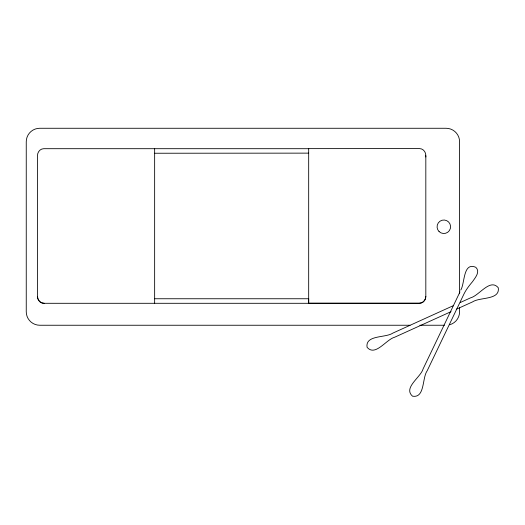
<?xml version="1.0" encoding="UTF-8"?>
<svg xmlns="http://www.w3.org/2000/svg" width="525" height="525" viewBox="0 0 525 525"><rect width="100%" height="100%" fill="white"/><g stroke="black" fill="none" stroke-linecap="round" stroke-linejoin="round"><path stroke-width="0.79" d="M154.645 303.299L154.645 148.693M308.68 301.836L308.68 303.194L419.58 303.194C423.137 303.181 425.867 299.808 425.821 296.376M308.68 301.731L308.68 298.692M308.68 153.136L154.645 153.241M460.753 290.076C465.006 283.27 462.925 261.699 475.821 267.31C480.519 271.766 475.263 277.646 472.539 281.636C469.337 285.436 466.246 289.38 464.034 293.856L427.16 370.827C422.008 377.98 425.086 398.383 412.519 396.185C402.924 387.772 420.755 377.383 423.104 368.885L459.979 291.913M453.626 305.53L392.792 333.132C385.508 338.08 365.124 334.76 367.073 347.268C375.204 356.974 386.131 339.445 394.649 337.227L451.041 311.653M460.307 302.505L470.695 297.793C479.213 295.575 490.14 278.047 498.271 287.752C500.22 300.261 479.837 296.94 472.553 301.895L456.232 309.297M308.68 148.634L419.58 148.588C423.137 148.608 425.867 151.981 425.821 155.413L425.821 296.546A6.753 6.753 0 0 1 419.068 303.299L43.752 303.299C40.189 303.279 37.465 299.906 37.505 296.474M308.68 148.693L43.752 148.693C40.189 148.713 37.465 152.079 37.505 155.512L37.505 296.546A6.753 6.753 0 0 0 44.258 303.299M154.645 298.751L308.68 298.751M410.038 325.244L39.756 325.244A13.506 13.506 0 0 1 26.25 311.738L26.25 141.783A13.506 13.506 0 0 1 39.756 128.271L446.079 128.271A13.506 13.506 0 0 1 459.592 141.783L459.592 293.764M419.869 325.244L444.445 325.244M459.592 307.657L459.592 311.738A13.506 13.506 0 0 1 449.577 324.785M308.68 148.588L308.68 303.299M425.591 155.229A6.753 6.753 0 0 1 425.821 156.975M439.058 231.538A6.753 6.753 0 0 0 450.352 228.506A6.753 6.753 0 0 0 442.083 220.238A6.753 6.753 0 0 0 439.058 231.538"/></g></svg>
